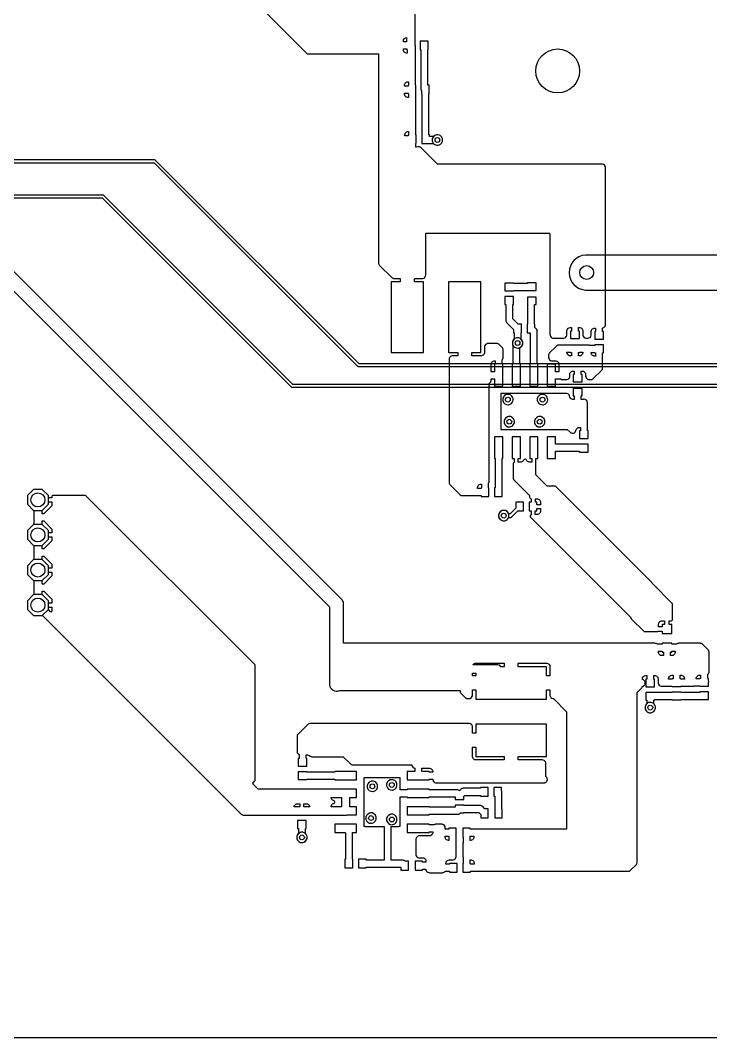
# Model space of a CAD drawing. Header units: millimetres. Extents: x 0 to 170, y 0 to 220.
# Drawn here: x 46.1 to 96.1, y 0 to 73.7 of the extents above; entities that cross this region are included whole.
import ezdxf

# ---------------------------------------------------------------- set-up
doc = ezdxf.new("R2010")
doc.units = ezdxf.units.MM

msp = doc.modelspace()

# ---------------------------------------------------------------- linework, layer by layer
at = {"layer": '16_copper'}
for points in [[(76.374, 64.628, 1), (76.226, 65.372), (76.178, 65.359, 0.876976), (76.325, 64.622)], [(82.174, 49.928, 1), (82.026, 50.672), (81.978, 50.659, 0.876976), (82.125, 49.922)], [(81.474, 45.828, 1), (81.326, 46.572), (81.278, 46.559, 0.876976), (81.425, 45.822)], [(83.974, 45.828, 1), (83.826, 46.572), (83.778, 46.559, 0.876976), (83.925, 45.822)], [(81.574, 44.228, 1), (81.426, 44.972), (81.378, 44.959, 0.876976), (81.525, 44.222)], [(83.774, 44.228, 1), (83.626, 44.972), (83.578, 44.959, 0.876976), (83.725, 44.222)], [(81.174, 37.428, 1), (81.026, 38.172), (80.978, 38.159, 0.876976), (81.125, 37.422)], [(91.774, 23.528, 1), (91.626, 24.272), (91.578, 24.259, 0.876976), (91.725, 23.522)], [(71.674, 17.828, 1), (71.526, 18.572), (71.478, 18.559, 0.876976), (71.625, 17.822)], [(73.074, 17.928, 1), (72.926, 18.672), (72.878, 18.659, 0.876976), (73.025, 17.922)], [(71.574, 15.528, 1), (71.426, 16.272), (71.378, 16.259, 0.876976), (71.525, 15.522)], [(73.074, 15.428, 1), (72.926, 16.172), (72.878, 16.159, 0.876976), (73.025, 15.422)], [(66.574, 14.128, 1), (66.426, 14.872), (66.378, 14.859, 0.876976), (66.525, 14.122)]]:
    msp.add_lwpolyline(points, format="xyb", close=True, dxfattribs=at)
for points in [[(99.458, 48.8), (70.641, 48.8), (55.917, 63.524), (55.911, 63.529), (55.906, 63.534, 0.125734), (55.86, 63.553), (55.852, 63.553), (55.85, 63.554), (55.849, 63.553), (55.846, 63.554), (4.304, 63.554), (4.279, 63.55, 0.821892), (4.29, 63.355), (4.304, 63.354), (55.805, 63.354), (70.529, 48.629), (70.535, 48.625), (70.54, 48.62, 0.125734), (70.586, 48.601), (70.594, 48.6), (70.597, 48.6), (70.598, 48.6), (70.6, 48.6), (99.458, 48.6)], [(99.051, 47.305), (65.836, 47.305), (52.157, 60.984), (52.151, 60.989), (52.146, 60.994, 0.125734), (52.1, 61.013), (52.092, 61.013), (52.09, 61.014), (52.089, 61.013), (52.086, 61.014), (4.304, 61.014), (4.279, 61.01, 0.821892), (4.29, 60.815), (4.304, 60.814), (52.045, 60.814), (65.724, 47.134), (65.73, 47.13), (65.735, 47.125, 0.125734), (65.781, 47.106), (65.789, 47.106), (65.791, 47.105), (65.792, 47.105), (65.795, 47.105), (99.009, 47.105)], [(99.1, 56.67), (87.1, 56.67), (87.011, 56.667, 0.939415), (87.03, 54.132), (87.1, 54.13), (98.574, 54.13)]]:
    msp.add_lwpolyline(points, format="xyb", dxfattribs=at)
for points in [[(48.162, 38.624), (48.162, 39.256), (47.716, 39.702), (47.084, 39.702), (46.638, 39.256), (46.638, 38.624), (47.084, 38.178), (47.716, 38.178)], [(48.162, 36.084), (48.162, 36.716), (47.716, 37.162), (47.084, 37.162), (46.638, 36.716), (46.638, 36.084), (47.084, 35.638), (47.716, 35.638)], [(48.162, 33.544), (48.162, 34.176), (47.716, 34.622), (47.084, 34.622), (46.638, 34.176), (46.638, 33.544), (47.084, 33.098), (47.716, 33.098)], [(48.162, 31.004), (48.162, 31.636), (47.716, 32.082), (47.084, 32.082), (46.638, 31.636), (46.638, 31.004), (47.084, 30.558), (47.716, 30.558)]]:
    msp.add_lwpolyline(points, close=True, dxfattribs=at)
at = {"layer": '1_copper'}
for points in [[(57.274, 80.837), (66.855, 71.255), (66.859, 71.252, 0.17873), (66.9, 71.237), (72.046, 71.237), (72.046, 56.1), (72.048, 56.081), (72.049, 56.061, 0.118894), (72.094, 55.951), (72.12, 55.921), (72.12, 55.92), (72.12, 55.92), (72.992, 55.048), (73.007, 55.036), (73.022, 55.023, 0.118893), (73.132, 54.977), (73.172, 54.974, 0.000218), (73.172, 54.974), (73.617, 54.974), (73.617, 54.72), (72.95, 54.72), (72.95, 49.62), (75.3, 49.62), (75.3, 54.72), (74.633, 54.72), (74.633, 54.974), (75.2, 54.974), (75.22, 54.976), (75.239, 54.977, 0.325016), (75.451, 55.188), (75.454, 55.228, 0.00044), (75.454, 55.228), (75.454, 58.246), (84.395, 58.246), (84.446, 58.195), (84.446, 50.9), (84.448, 50.88), (84.449, 50.861, 0.325016), (84.66, 50.649), (84.7, 50.646, 0.00044), (84.7, 50.646), (85.42, 50.646), (85.44, 50.648), (85.459, 50.649, 0.325019), (85.671, 50.86), (85.674, 50.9, 0.000437), (85.674, 50.9), (85.674, 51.198), (85.691, 51.263), (85.725, 51.321), (85.772, 51.368), (85.83, 51.402), (85.895, 51.419), (85.996, 51.419), (85.996, 51.165), (85.928, 51.165), (85.928, 50.63), (86.572, 50.63), (86.572, 51.165), (86.504, 51.165), (86.504, 51.419), (86.605, 51.419), (86.67, 51.402), (86.728, 51.368), (86.775, 51.321), (86.809, 51.263), (86.826, 51.198), (86.826, 50.9), (86.828, 50.88), (86.829, 50.861, 0.325016), (87.04, 50.649), (87.08, 50.646), (87.08, 50.646), (87.08, 50.646), (87.177, 50.646, 0.36847), (87.428, 50.86), (87.431, 50.9, 0.00044), (87.431, 50.9), (87.431, 51.158), (87.449, 51.223), (87.482, 51.281), (87.529, 51.328), (87.587, 51.361), (87.652, 51.379), (87.746, 51.379), (87.746, 51.125), (87.685, 51.125), (87.685, 50.565), (88.315, 50.565), (88.315, 51.125), (88.254, 51.125), (88.254, 51.385), (88.259, 51.386), (88.278, 51.391, 0.282171), (88.451, 51.592), (88.454, 51.632, 0.00044), (88.454, 51.633), (88.454, 63), (88.452, 63.02), (88.451, 63.039, 0.325016), (88.24, 63.251), (88.2, 63.254, 0.00044), (88.2, 63.254), (76.305, 63.254), (75.12, 64.439), (75.11, 64.447), (75.101, 64.456, 0.240728), (74.875, 64.505), (74.789, 64.481), (74.729, 64.481), (74.729, 64.725), (74.729, 64.735), (74.755, 64.735), (74.755, 65.365), (74.729, 65.365), (74.729, 68.335), (74.735, 68.335), (74.735, 68.965), (74.709, 68.965), (74.709, 71.77), (74.708, 71.789), (74.706, 71.809, 0.079274), (74.682, 71.885), (74.68, 71.888), (74.68, 78.975)], [(41.816, 57.866), (68.492, 31.19), (68.492, 25.6), (68.495, 25.544, 0.509816), (69.21, 25.137), (69.226, 25.146), (77.946, 25.146), (77.946, 25.1, 0.039246), (77.949, 25.06), (77.954, 25.04), (77.958, 25.022, 0.079276), (77.994, 24.951), (78.02, 24.921), (78.02, 24.92), (78.02, 24.92), (78.32, 24.62), (78.335, 24.608), (78.35, 24.595, 0.118223), (78.459, 24.549), (78.46, 24.549), (78.46, 24.549), (78.5, 24.546, 0.000198), (78.5, 24.546), (78.582, 24.546, 0.36847), (78.833, 24.76), (78.836, 24.8, 0.00044), (78.836, 24.8), (78.836, 25.177), (79.09, 25.177), (79.09, 24.51), (84.19, 24.51), (84.19, 25.177), (84.444, 25.177), (84.444, 24.8), (84.446, 24.78), (84.447, 24.761, 0.325016), (84.658, 24.549), (84.695, 24.546), (85.646, 23.595), (85.646, 15.104), (78.675, 15.104), (78.675, 15.172), (78.14, 15.172), (78.14, 14.528), (78.153, 14.528), (78.153, 14.078), (78.149, 14.061, 0.000439), (78.149, 14.06), (78.146, 14.02, 0.00044), (78.146, 14.02), (78.146, 13.123), (78.148, 13.102), (78.149, 13.083, 0.000401), (78.149, 13.083), (78.154, 13.062), (78.158, 13.045, 0.000402), (78.158, 13.044), (78.166, 13.026), (78.171, 13.015), (78.171, 12.615), (78.145, 12.615), (78.145, 11.985), (78.705, 11.985), (78.705, 12.046), (90.1, 12.046), (90.119, 12.048), (90.139, 12.049, 0.118891), (90.249, 12.094), (90.279, 12.12), (90.28, 12.12), (90.28, 12.12), (90.68, 12.52), (90.692, 12.535), (90.705, 12.55, 0.118893), (90.751, 12.66), (90.754, 12.7, 0.000218), (90.754, 12.7), (90.754, 24.995), (91.057, 25.298), (91.07, 25.313), (91.083, 25.328, 0.079275), (91.119, 25.399), (91.124, 25.418), (91.128, 25.434), (91.144, 25.438), (91.162, 25.443, 0.079272), (91.234, 25.479), (91.264, 25.505), (91.264, 25.505), (91.264, 25.505), (91.264, 25.505), (91.264, 25.505, 0.039028), (91.29, 25.535), (91.29, 25.535), (91.29, 25.535, 0.078612), (91.326, 25.606), (91.33, 25.624), (91.335, 25.644), (91.335, 25.645), (91.335, 25.645), (91.337, 25.661), (91.339, 25.684, 0.118225), (91.311, 25.799), (91.311, 25.799), (91.311, 25.8), (91.302, 25.814), (91.29, 25.833), (91.29, 25.834), (91.29, 25.834), (91.279, 25.847), (91.265, 25.864, 0.118225), (91.164, 25.926), (91.164, 25.926), (91.164, 25.926), (91.144, 25.931), (91.131, 25.934), (91.131, 25.998), (91.149, 26.063), (91.182, 26.121), (91.229, 26.168), (91.287, 26.201), (91.352, 26.219), (91.446, 26.219), (91.446, 25.965), (91.385, 25.965), (91.385, 25.405), (92.015, 25.405), (92.015, 25.965), (91.954, 25.965), (91.954, 26.219), (92.048, 26.219), (92.113, 26.201), (92.171, 26.168), (92.218, 26.121), (92.251, 26.063), (92.269, 25.998), (92.269, 25.7), (92.27, 25.68), (92.272, 25.661, 0.325016), (92.482, 25.449), (92.522, 25.446, 0.00044), (92.523, 25.446), (92.777, 25.446), (92.797, 25.448), (92.817, 25.449, 0.000431), (92.817, 25.449), (92.823, 25.451), (93.285, 25.451), (93.285, 25.425), (93.915, 25.425), (93.915, 25.451), (94.377, 25.451), (94.382, 25.449, 0.000439), (94.382, 25.449), (94.422, 25.446, 0.00044), (94.423, 25.446), (94.777, 25.446), (94.797, 25.448), (94.817, 25.449, 0.036252), (94.856, 25.458), (94.874, 25.466), (94.885, 25.471), (95.285, 25.471), (95.285, 25.445), (95.915, 25.445), (95.915, 25.716), (95.917, 25.721, 0.158205), (95.917, 25.878), (95.915, 25.884), (95.915, 26.005), (95.854, 26.005), (95.854, 26.311), (95.863, 26.319), (95.879, 26.333, 0.158654), (95.951, 26.472), (95.954, 26.512, 0.00044), (95.954, 26.513), (95.954, 27.9), (95.952, 27.919), (95.951, 27.939, 0.118891), (95.906, 28.049), (95.88, 28.079), (95.88, 28.08), (95.88, 28.08), (95.48, 28.48), (95.465, 28.492), (95.45, 28.505, 0.118893), (95.34, 28.551), (95.3, 28.554, 0.000218), (95.3, 28.554), (93.758, 28.554), (93.738, 28.552), (93.719, 28.551, 0.11867), (93.609, 28.506), (93.601, 28.499), (93.25, 28.499), (93.25, 28.57), (92.55, 28.57), (92.55, 28.499), (92.199, 28.499), (92.192, 28.505, 0.118668), (92.082, 28.551), (92.042, 28.554, 0.00044), (92.042, 28.554), (69.508, 28.554), (69.508, 31.4), (69.507, 31.421), (69.506, 31.443, 0.139564), (69.408, 31.703), (69.404, 31.707), (69.4, 31.714), (69.362, 31.756), (69.36, 31.758), (69.359, 31.759), (42.386, 58.733)]]:
    msp.add_lwpolyline(points, format="xyb", dxfattribs=at)
for points in [[(73.841, 72.104), (73.841, 72.198), (73.859, 72.263), (73.892, 72.321), (73.939, 72.368), (73.997, 72.401), (74.062, 72.419), (74.071, 72.419), (74.071, 72.104)], [(74.062, 71.281), (73.997, 71.299), (73.939, 71.332), (73.927, 71.345), (73.927, 71.345), (73.892, 71.379), (73.859, 71.437), (73.841, 71.502), (73.841, 71.596), (74.095, 71.596), (74.095, 71.535), (74.121, 71.535), (74.121, 71.281)], [(74.175, 68.904), (73.921, 68.904), (73.921, 68.998), (73.939, 69.063), (73.972, 69.121), (74.019, 69.168), (74.077, 69.201), (74.142, 69.219), (74.201, 69.219), (74.201, 68.965), (74.175, 68.965)], [(74.221, 68.081), (74.142, 68.081), (74.077, 68.099), (74.019, 68.132), (73.972, 68.179), (73.939, 68.237), (73.921, 68.302), (73.921, 68.396), (74.175, 68.396), (74.175, 68.335), (74.221, 68.335)], [(74.195, 65.304), (73.941, 65.304), (73.941, 65.398), (73.959, 65.463), (73.992, 65.521), (74.039, 65.568), (74.097, 65.601), (74.162, 65.619), (74.221, 65.619), (74.221, 65.365), (74.195, 65.365)], [(85.895, 49.361), (85.83, 49.378), (85.772, 49.412), (85.725, 49.459), (85.691, 49.517), (85.674, 49.582), (85.674, 49.628), (85.928, 49.628), (85.928, 49.615), (85.996, 49.615), (85.996, 49.361)], [(86.504, 49.361), (86.504, 49.615), (86.572, 49.615), (86.572, 49.628), (86.826, 49.628), (86.826, 49.582), (86.809, 49.517), (86.775, 49.459), (86.728, 49.412), (86.67, 49.378), (86.605, 49.361)], [(87.652, 49.341), (87.587, 49.359), (87.529, 49.392), (87.482, 49.439), (87.449, 49.497), (87.431, 49.562), (87.431, 49.621), (87.685, 49.621), (87.685, 49.595), (87.746, 49.595), (87.746, 49.341)], [(80.186, 48.219), (80.186, 48.39), (80.186, 48.39), (80.186, 48.39), (80.186, 48.788), (80.204, 48.853), (80.237, 48.911), (80.284, 48.958), (80.342, 48.991), (80.407, 49.009), (80.481, 49.009), (80.481, 48.755), (80.44, 48.755), (80.44, 48.219)], [(79.201, 39.754), (79.201, 39.848), (79.219, 39.913), (79.252, 39.971), (79.299, 40.018), (79.357, 40.051), (79.422, 40.069), (79.481, 40.069), (79.481, 39.815), (79.455, 39.815), (79.455, 39.754)], [(47.705, 37.924), (47.705, 38.178), (47.716, 38.178), (48.162, 38.624), (48.162, 38.793), (48.416, 38.793), (48.416, 38.519), (47.821, 37.924)], [(83.365, 37.881), (83.365, 38.135), (83.505, 38.135), (83.505, 38.31), (83.759, 38.31), (83.759, 38.102), (83.741, 38.037), (83.708, 37.979), (83.661, 37.932), (83.603, 37.899), (83.538, 37.881)], [(83.505, 38.59), (83.505, 38.765), (83.402, 38.765), (83.402, 39.019), (83.538, 39.019), (83.603, 39.001), (83.661, 38.968), (83.708, 38.921), (83.741, 38.863), (83.759, 38.798), (83.759, 38.59)], [(48.162, 36.547), (48.162, 36.716), (47.716, 37.162), (47.705, 37.162), (47.705, 37.416), (47.821, 37.416), (48.416, 36.821), (48.416, 36.547)], [(47.705, 35.384), (47.705, 35.638), (47.716, 35.638), (48.162, 36.084), (48.162, 36.253), (48.416, 36.253), (48.416, 35.979), (47.821, 35.384)], [(48.162, 34.007), (48.162, 34.176), (47.716, 34.622), (47.705, 34.622), (47.705, 34.876), (47.821, 34.876), (48.416, 34.281), (48.416, 34.007)], [(47.705, 32.844), (47.705, 33.098), (47.716, 33.098), (48.162, 33.544), (48.162, 33.713), (48.416, 33.713), (48.416, 33.439), (47.821, 32.844)], [(48.162, 31.467), (48.162, 31.636), (47.716, 32.082), (47.705, 32.082), (47.705, 32.336), (47.821, 32.336), (48.416, 31.741), (48.416, 31.467)], [(48.154, 30.997), (48.162, 31.004), (48.162, 31.173), (48.416, 31.173), (48.416, 30.899), (48.334, 30.817)], [(92.296, 29.758), (92.296, 29.953), (92.313, 30.018), (92.347, 30.076), (92.394, 30.123), (92.452, 30.157), (92.517, 30.174), (92.737, 30.174), (92.737, 29.92), (92.55, 29.92), (92.55, 29.758)], [(92.517, 27.666), (92.452, 27.683), (92.394, 27.717), (92.347, 27.764), (92.313, 27.822), (92.296, 27.887), (92.296, 27.991), (92.55, 27.991), (92.55, 27.92), (92.646, 27.92), (92.646, 27.666)], [(93.154, 27.666), (93.154, 27.92), (93.25, 27.92), (93.25, 27.991), (93.504, 27.991), (93.504, 27.887), (93.487, 27.822), (93.453, 27.764), (93.406, 27.717), (93.348, 27.683), (93.283, 27.666)], [(84.19, 26.193), (84.19, 26.86), (82.148, 26.86), (82.148, 27.114), (84.223, 27.114), (84.288, 27.097), (84.346, 27.063), (84.393, 27.016), (84.427, 26.958), (84.444, 26.893), (84.444, 26.193)], [(78.836, 26.193), (78.836, 26.395), (79.09, 26.395), (79.09, 26.193)], [(93.031, 25.959), (93.031, 26.018), (93.049, 26.083), (93.082, 26.141), (93.129, 26.188), (93.187, 26.221), (93.252, 26.239), (93.346, 26.239), (93.346, 25.985), (93.285, 25.985), (93.285, 25.959)], [(93.915, 25.959), (93.915, 25.985), (93.854, 25.985), (93.854, 26.239), (93.948, 26.239), (94.013, 26.221), (94.071, 26.188), (94.118, 26.141), (94.151, 26.083), (94.169, 26.018), (94.169, 25.959)], [(95.031, 25.979), (95.031, 26.038), (95.049, 26.103), (95.082, 26.161), (95.129, 26.208), (95.187, 26.241), (95.252, 26.259), (95.346, 26.259), (95.346, 26.005), (95.285, 26.005), (95.285, 25.979)], [(70.455, 19.26), (68.875, 19.26), (68.875, 19.219), (66.865, 19.219), (66.865, 19.255), (66.235, 19.255), (66.235, 18.695), (66.865, 18.695), (66.865, 18.711), (68.875, 18.711), (68.875, 18.67), (70.455, 18.67)], [(75.705, 19.219), (75.705, 19.26), (75.169, 19.26), (75.169, 19.514), (75.738, 19.514), (75.803, 19.496), (75.861, 19.463), (75.908, 19.416), (75.941, 19.358), (75.959, 19.293), (75.959, 19.219)], [(65.931, 16.709), (65.931, 16.718), (65.949, 16.783), (65.982, 16.841), (66.029, 16.888), (66.087, 16.921), (66.152, 16.939), (66.36, 16.939), (66.36, 16.709)], [(66.64, 16.709), (66.64, 16.939), (66.848, 16.939), (66.913, 16.921), (66.971, 16.888), (67.018, 16.841), (67.051, 16.783), (67.069, 16.718), (67.069, 16.709)], [(70.175, 12.915), (70.149, 12.915), (70.149, 14.86), (70.455, 14.86), (70.455, 15.45), (68.875, 15.45), (68.875, 14.86), (69.601, 14.86), (69.641, 14.82), (69.641, 12.915), (69.615, 12.915), (69.615, 12.285), (70.175, 12.285)], [(77.092, 14.274), (77.027, 14.291), (76.969, 14.325), (76.922, 14.372), (76.888, 14.43), (76.871, 14.495), (76.871, 14.596), (77.125, 14.596), (77.125, 14.528), (77.138, 14.528), (77.138, 14.274)], [(78.662, 14.274), (78.662, 14.528), (78.675, 14.528), (78.675, 14.596), (78.929, 14.596), (78.929, 14.495), (78.912, 14.43), (78.878, 14.372), (78.831, 14.325), (78.773, 14.291), (78.708, 14.274)], [(78.705, 12.554), (78.705, 12.615), (78.679, 12.615), (78.679, 12.869), (78.738, 12.869), (78.803, 12.851), (78.861, 12.818), (78.908, 12.771), (78.941, 12.713), (78.959, 12.648), (78.959, 12.554)]]:
    msp.add_lwpolyline(points, close=True, dxfattribs=at)
for points in [[(76.374, 64.628, 1), (76.226, 65.372), (76.178, 65.359, 0.098492), (76.05, 65.285), (76.019, 65.254), (75.725, 65.254), (75.725, 65.365), (75.679, 65.365), (75.679, 68.335), (75.705, 68.335), (75.705, 68.965), (75.599, 68.965), (75.599, 71.535), (75.625, 71.535), (75.625, 72.165), (75.065, 72.165), (75.065, 71.535), (75.091, 71.535), (75.091, 68.73), (75.092, 68.711), (75.094, 68.691, 0.118891), (75.139, 68.581), (75.145, 68.574), (75.145, 68.335), (75.171, 68.335), (75.171, 65.365), (75.165, 65.365), (75.165, 64.735), (75.725, 64.735), (75.725, 64.746), (76.019, 64.746), (76.05, 64.715, 0.198912), (76.325, 64.622)], [(80.015, 39.815), (79.989, 39.815), (79.989, 40.154), (79.991, 40.157), (80.005, 40.173, 0.118668), (80.051, 40.282), (80.054, 40.322, 0.00044), (80.054, 40.323), (80.054, 47.378), (80.064, 47.383), (80.081, 47.394, 0.199138), (80.183, 47.56), (80.186, 47.6, 0.00044), (80.186, 47.6), (80.186, 47.711), (80.44, 47.711), (80.44, 47.175), (81.03, 47.175), (81.03, 48.755), (80.989, 48.755), (80.989, 49.094), (80.992, 49.097), (81.005, 49.113, 0.118668), (81.051, 49.222), (81.054, 49.262, 0.00044), (81.054, 49.263), (81.054, 49.8), (81.052, 49.819), (81.051, 49.839, 0.118891), (81.006, 49.949), (80.98, 49.979), (80.98, 49.98), (80.98, 49.98), (80.78, 50.18), (80.765, 50.192), (80.75, 50.205, 0.118893), (80.64, 50.251), (80.6, 50.254, 0.000218), (80.6, 50.254), (79.958, 50.254), (79.938, 50.252), (79.919, 50.251, 0.325016), (79.707, 50.04), (79.704, 50, 0.00044), (79.704, 50), (79.704, 49.587), (79.687, 49.522), (79.653, 49.464), (79.606, 49.417), (79.548, 49.383), (79.483, 49.366), (78.783, 49.366), (78.783, 49.62), (79.45, 49.62), (79.45, 54.72), (77.1, 54.72), (77.1, 49.62), (77.767, 49.62), (77.767, 49.366), (77.4, 49.366), (77.38, 49.364), (77.361, 49.363, 0.282173), (77.159, 49.191), (77.154, 49.17), (77.149, 49.153, 0.000439), (77.149, 49.152), (77.146, 49.112, 0.00044), (77.146, 49.112), (77.146, 40.2), (77.148, 40.181), (77.149, 40.161, 0.118891), (77.194, 40.051), (77.22, 40.021), (77.22, 40.02), (77.22, 40.02), (77.92, 39.32), (77.935, 39.308), (77.95, 39.295, 0.118893), (78.06, 39.249), (78.1, 39.246, 0.000218), (78.1, 39.246), (79.455, 39.246), (79.455, 39.185), (80.015, 39.185)], [(81.815, 54.091), (83.097, 54.091), (83.117, 54.092), (83.136, 54.094, 0.039904), (83.176, 54.103), (83.192, 54.11), (83.452, 54.11), (83.452, 54.645), (82.808, 54.645), (82.808, 54.599), (81.815, 54.599), (81.815, 54.625), (81.185, 54.625), (81.185, 54.065), (81.815, 54.065)], [(82.3, 48.755), (82.259, 48.755), (82.259, 49.957), (82.268, 49.96, 0.493146), (82.385, 50.55), (82.354, 50.581), (82.354, 51.035), (82.375, 51.035), (82.375, 51.665), (82.14, 51.665), (81.754, 52.051), (81.754, 53.095), (81.815, 53.095), (81.815, 53.655), (81.185, 53.655), (81.185, 53.095), (81.246, 53.095), (81.246, 51.945), (81.248, 51.926), (81.249, 51.906, 0.118891), (81.294, 51.796), (81.32, 51.766), (81.32, 51.766), (81.32, 51.766), (81.815, 51.271), (81.815, 51.035), (81.846, 51.035), (81.846, 50.581), (81.815, 50.55, 0.198912), (81.722, 50.275), (81.728, 50.226), (81.741, 50.178), (81.751, 50.154), (81.751, 48.755), (81.71, 48.755), (81.71, 47.175), (82.3, 47.175)], [(83.57, 48.755), (83.529, 48.755), (83.529, 51.14), (83.527, 51.159), (83.526, 51.179, 0.118891), (83.481, 51.289), (83.455, 51.319), (83.455, 51.319), (83.455, 51.319), (83.345, 51.429), (83.345, 51.665), (83.319, 51.665), (83.319, 53.095), (83.452, 53.095), (83.452, 53.63), (82.808, 53.63), (82.808, 53.095), (82.811, 53.095), (82.811, 51.665), (82.785, 51.665), (82.785, 51.035), (83.02, 51.035), (83.021, 51.034), (83.021, 48.755), (82.98, 48.755), (82.98, 47.175), (83.57, 47.175)], [(85.928, 50.15), (85.928, 50.137), (85.511, 50.137), (85.499, 50.141, 0.039685), (85.46, 50.151), (85.42, 50.154, 0.00044), (85.42, 50.154), (85.1, 50.154), (85.081, 50.152), (85.061, 50.151, 0.118891), (84.951, 50.106), (84.921, 50.08), (84.92, 50.08), (84.92, 50.08), (84.42, 49.58), (84.408, 49.565), (84.395, 49.55, 0.118893), (84.349, 49.44), (84.346, 49.4, 0.000218), (84.346, 49.4), (84.346, 49.263), (84.348, 49.242), (84.349, 49.223, 0.325016), (84.56, 49.012), (84.6, 49.009, 0.00044), (84.6, 49.009), (84.873, 49.009), (84.938, 48.991), (84.996, 48.958), (85.043, 48.911), (85.076, 48.853), (85.094, 48.788), (85.094, 48.219), (84.84, 48.219), (84.84, 48.755), (84.25, 48.755), (84.25, 47.175), (84.84, 47.175), (84.84, 47.711), (85.179, 47.711), (85.182, 47.708), (85.198, 47.695, 0.118668), (85.307, 47.649), (85.347, 47.646, 0.00044), (85.348, 47.646), (85.62, 47.646), (85.64, 47.648), (85.659, 47.649, 0.325016), (85.871, 47.86), (85.874, 47.9, 0.00044), (85.874, 47.9), (85.874, 48.048), (85.891, 48.113), (85.925, 48.171), (85.972, 48.218), (86.03, 48.252), (86.095, 48.269), (86.196, 48.269), (86.196, 48.015), (86.128, 48.015), (86.128, 47.48), (86.772, 47.48), (86.772, 48.015), (86.704, 48.015), (86.704, 48.269), (86.805, 48.269), (86.87, 48.252), (86.928, 48.218), (86.975, 48.171), (87.009, 48.113), (87.026, 48.048), (87.026, 47.9), (87.028, 47.88), (87.029, 47.861, 0.325016), (87.24, 47.649), (87.28, 47.646, 0.00044), (87.28, 47.646), (87.4, 47.646), (87.419, 47.648), (87.439, 47.649, 0.118891), (87.549, 47.694), (87.579, 47.72), (87.58, 47.72), (87.58, 47.72), (88.18, 48.32), (88.192, 48.335), (88.205, 48.35, 0.118893), (88.251, 48.46), (88.254, 48.5, 0.000218), (88.254, 48.5), (88.254, 49.595), (88.315, 49.595), (88.315, 50.155), (87.685, 50.155), (87.685, 50.129), (87.285, 50.129), (87.275, 50.134), (87.257, 50.141, 0.039685), (87.218, 50.151), (87.178, 50.154), (87.178, 50.154), (87.177, 50.154), (87.08, 50.154), (87.06, 50.152), (87.041, 50.151, 0.037183), (87.002, 50.142), (86.989, 50.137), (86.572, 50.137), (86.572, 50.15)], [(87.215, 43.935), (87.154, 43.935), (87.154, 45.973), (87.153, 45.986), (87.153, 45.999, 0.368473), (86.914, 46.227), (86.907, 46.227), (86.9, 46.227, 0.060459), (86.834, 46.219), (86.805, 46.211), (86.704, 46.211), (86.704, 46.465), (86.772, 46.465), (86.772, 47), (86.128, 47), (86.128, 46.465), (86.196, 46.465), (86.196, 46.211), (86.095, 46.211), (86.03, 46.228), (85.972, 46.262), (85.925, 46.309), (85.891, 46.367), (85.865, 46.464), (85.865, 46.466), (85.862, 46.478, 0.282171), (85.66, 46.651), (85.62, 46.654, 0.00044), (85.62, 46.654), (84.3, 46.654), (84.28, 46.652), (84.261, 46.651, 0.000439), (84.26, 46.651), (84.242, 46.647), (80.889, 46.647), (80.889, 44.034), (84.391, 44.034), (84.391, 44.047), (84.4, 44.046, 0.000218), (84.4, 44.046), (85.695, 44.046), (85.902, 43.838), (85.907, 43.834), (85.912, 43.83, 0.560428), (86.327, 43.952), (86.349, 44.033), (86.382, 44.091), (86.429, 44.138), (86.487, 44.171), (86.552, 44.189), (86.646, 44.189), (86.646, 43.935), (86.585, 43.935), (86.585, 43.375), (87.215, 43.375)], [(80.985, 39.485), (80.986, 39.49, 0.00066), (80.986, 39.49), (80.989, 39.53, 0.000218), (80.989, 39.53), (80.989, 41.925), (81.03, 41.925), (81.03, 43.505), (80.44, 43.505), (80.44, 41.925), (80.481, 41.925), (80.481, 39.815), (80.425, 39.815), (80.425, 39.185), (80.985, 39.185)], [(93.25, 29.92), (93.062, 29.92), (93.062, 30.174), (93.2, 30.174), (93.209, 30.175), (93.218, 30.176, 0.323309), (93.299, 30.26), (93.299, 30.265, 0.009671), (93.3, 30.269), (93.3, 30.274), (93.3, 31.4), (93.299, 31.407), (93.299, 31.414, 0.125733), (93.28, 31.46), (93.278, 31.462), (93.278, 31.463), (93.276, 31.464), (93.274, 31.467), (93.273, 31.468), (93.272, 31.469), (93.271, 31.471), (91.829, 32.913), (91.829, 32.914, 0.099402), (91.812, 32.961), (91.811, 32.964), (91.809, 32.967), (91.796, 32.982), (91.793, 32.987), (84.89, 39.89), (84.886, 39.893), (84.882, 39.897, 0.11143), (84.832, 39.923), (84.825, 39.924), (84.815, 39.926), (84.806, 39.926), (84.8, 39.927), (84.253, 39.927), (83.427, 40.753), (83.427, 41.544), (83.426, 41.557), (83.424, 41.57, 0.004129), (83.424, 41.572), (83.422, 41.577), (83.422, 41.925), (83.57, 41.925), (83.57, 43.505), (82.98, 43.505), (82.98, 41.925), (83.128, 41.925), (83.128, 41.671), (82.947, 41.671), (82.882, 41.689), (82.824, 41.722), (82.777, 41.769), (82.75, 41.817, 0.494892), (82.55, 41.842), (82.545, 41.836), (82.537, 41.827), (82.533, 41.821), (82.53, 41.817), (82.503, 41.769), (82.456, 41.722), (82.398, 41.689), (82.333, 41.671), (82.152, 41.671), (82.152, 41.925), (82.3, 41.925), (82.3, 43.505), (81.71, 43.505), (81.71, 41.925), (81.858, 41.925), (81.858, 41.663), (81.847, 41.66, 0.225666), (81.777, 41.577), (81.777, 41.576), (81.777, 41.574), (81.773, 41.547), (81.773, 41.545), (81.773, 41.544), (81.773, 40.5), (81.774, 40.495), (81.773, 40.489, 0.111436), (81.79, 40.436), (81.795, 40.43), (81.8, 40.422), (81.806, 40.415), (81.81, 40.41), (82.973, 39.247), (82.973, 39.146), (82.974, 39.133), (82.976, 39.12, 0.284783), (83.068, 39.023), (83.069, 39.023), (83.07, 39.022), (83.085, 39.02), (83.085, 38.765), (82.945, 38.765), (82.945, 38.135), (83.085, 38.135), (83.085, 37.865), (83.08, 37.863, 0.424215), (83.04, 37.685), (83.044, 37.678), (83.051, 37.67), (83.056, 37.665), (90.3, 30.42), (90.3, 30.4, 0.162857), (90.32, 30.34), (90.322, 30.338), (90.322, 30.337), (90.324, 30.336), (90.326, 30.333), (90.327, 30.332), (90.328, 30.331), (90.329, 30.329), (91.229, 29.429), (91.235, 29.425), (91.24, 29.42, 0.125734), (91.286, 29.401), (91.294, 29.4), (91.297, 29.4), (91.298, 29.4), (91.3, 29.4), (92.196, 29.4), (92.205, 29.401), (92.214, 29.402, 0.14351), (92.264, 29.427), (92.269, 29.432), (92.55, 29.432), (92.55, 29.27), (93.25, 29.27)], [(84.84, 42.461), (86.585, 42.461), (86.585, 42.405), (87.215, 42.405), (87.215, 42.965), (86.914, 42.965), (86.911, 42.966, 0.00066), (86.91, 42.966), (86.87, 42.969, 0.000218), (86.87, 42.969), (84.84, 42.969), (84.84, 43.505), (84.25, 43.505), (84.25, 41.925), (84.84, 41.925)], [(47.716, 39.702), (47.084, 39.702), (46.638, 39.256), (46.638, 38.624), (47.084, 38.178), (47.095, 38.178), (47.095, 37.162), (47.084, 37.162), (46.638, 36.716), (46.638, 36.084), (47.084, 35.638), (47.095, 35.638), (47.095, 34.622), (47.084, 34.622), (46.638, 34.176), (46.638, 33.544), (47.084, 33.098), (47.095, 33.098), (47.095, 32.082), (47.084, 32.082), (46.638, 31.636), (46.638, 31.004), (47.084, 30.558), (47.716, 30.558), (47.723, 30.566), (62.1, 16.189), (62.109, 16.181), (62.117, 16.173, 0.144213), (62.275, 16.103), (62.282, 16.102), (62.286, 16.101), (62.294, 16.1), (62.297, 16.1), (62.298, 16.1), (62.3, 16.1), (62.312, 16.1), (62.315, 16.1), (69.645, 16.1), (69.657, 16.101), (69.669, 16.101, 0.08798), (69.772, 16.128), (69.777, 16.13), (70.455, 16.13), (70.455, 16.72), (69.97, 16.72), (69.97, 17.4), (70.455, 17.4), (70.455, 17.99), (69.742, 17.99), (69.728, 17.992), (69.707, 17.997, 0.001174), (69.706, 17.997), (69.665, 18), (68.524, 18), (68.521, 18), (63.331, 18), (62.933, 18.398), (62.946, 18.413), (62.946, 18.413), (62.946, 18.413), (63.007, 18.487), (63.007, 18.487), (63.007, 18.487), (63.067, 18.56), (63.067, 18.56), (63.067, 18.56), (63.094, 18.592, 0.117119), (63.109, 18.623), (63.109, 18.628, 0.021191), (63.11, 18.634), (63.11, 18.639), (63.11, 26.963), (63.109, 26.973), (63.108, 26.983, 0.073089), (63.099, 27.002), (63.098, 27.003), (63.098, 27.004), (63.096, 27.006), (63.089, 27.015), (50.877, 39.227), (50.87, 39.232), (50.862, 39.238, 0.0731), (50.842, 39.246), (50.841, 39.246), (50.84, 39.247), (50.837, 39.247), (50.826, 39.248), (48.49, 39.265), (48.483, 39.264), (48.476, 39.264, 0.300446), (48.418, 39.208), (48.417, 39.204, 0.021192), (48.417, 39.197), (48.416, 39.192), (48.416, 39.087), (48.162, 39.087), (48.162, 39.256)], [(81.174, 37.428, 0.233169), (81.44, 37.632), (81.457, 37.673), (81.605, 37.673), (81.611, 37.674), (81.616, 37.673, 0.111436), (81.67, 37.69), (81.675, 37.695), (81.684, 37.7), (81.69, 37.706), (81.695, 37.71), (82.12, 38.135), (82.535, 38.135), (82.535, 38.765), (81.975, 38.765), (81.975, 38.35), (81.553, 37.927), (81.457, 37.927), (81.44, 37.968, 1), (80.76, 37.632), (80.785, 37.589, 0.267948), (81.125, 37.422)], [(80.896, 26.86), (80.841, 26.916, 0.164349), (80.666, 27.002), (80.655, 27.003, 0.015609), (80.636, 27.004), (80.625, 27.005), (78.88, 27.005), (78.887, 27.016), (78.934, 27.063), (78.992, 27.097), (79.057, 27.114), (81.132, 27.114), (81.132, 26.86)], [(91.774, 23.528, 0.577351), (91.985, 24.15), (91.954, 24.181), (91.954, 24.435), (92.015, 24.435), (92.015, 24.481), (93.285, 24.481), (93.285, 24.455), (93.915, 24.455), (93.915, 24.481), (95.285, 24.481), (95.285, 24.475), (95.915, 24.475), (95.915, 25.035), (95.285, 25.035), (95.285, 24.989), (93.915, 24.989), (93.915, 25.015), (93.285, 25.015), (93.285, 24.989), (92.015, 24.989), (92.015, 24.995), (91.385, 24.995), (91.385, 24.435), (91.446, 24.435), (91.446, 24.181), (91.415, 24.15, 0.668178), (91.725, 23.522)], [(84.152, 19.872), (84.151, 19.891, 0.079055), (84.126, 19.967), (84.124, 19.972), (84.117, 19.983), (84.106, 20.001, 0.199138), (83.94, 20.103), (83.9, 20.106, 0.00044), (83.9, 20.106), (82.148, 20.106), (82.148, 20.36), (84.19, 20.36), (84.19, 22.71), (79.09, 22.71), (79.09, 22.043), (78.836, 22.043), (78.836, 22.5), (78.834, 22.52), (78.833, 22.539, 0.325016), (78.622, 22.751), (78.582, 22.754, 0.00044), (78.582, 22.754), (67.1, 22.754), (67.081, 22.752), (67.061, 22.751, 0.118891), (66.951, 22.706), (66.921, 22.68), (66.92, 22.68), (66.92, 22.68), (66.22, 21.98), (66.208, 21.965), (66.195, 21.95, 0.118893), (66.149, 21.84), (66.146, 21.8, 0.000218), (66.146, 21.8), (66.146, 20.733), (66.148, 20.713), (66.149, 20.693, 0.240266), (66.284, 20.506), (66.296, 20.502), (66.296, 20.225), (66.235, 20.225), (66.235, 19.665), (66.865, 19.665), (66.865, 20.225), (66.804, 20.225), (66.804, 20.479), (66.898, 20.479), (66.963, 20.461), (67.021, 20.428), (67.028, 20.42, 0.158205), (67.168, 20.349), (67.207, 20.346, 0.000218), (67.208, 20.346), (69.495, 20.346), (70.02, 19.82), (70.036, 19.807), (70.05, 19.795, 0.118893), (70.16, 19.749), (70.2, 19.746, 0.000218), (70.2, 19.746), (74.448, 19.746), (74.449, 19.728, 0.325016), (74.66, 19.517), (74.661, 19.517), (74.661, 19.26), (74.125, 19.26), (74.125, 18.67), (75.705, 18.67), (75.705, 18.711), (75.959, 18.711), (75.959, 18.7), (75.96, 18.68), (75.962, 18.661, 0.325016), (76.172, 18.449), (76.212, 18.446, 0.00044), (76.213, 18.446), (84, 18.446), (84.02, 18.448), (84.039, 18.449, 0.039468), (84.078, 18.458), (84.095, 18.465), (84.115, 18.474), (84.115, 18.474), (84.115, 18.474), (84.131, 18.483), (84.149, 18.494, 0.118448), (84.226, 18.584), (84.234, 18.604), (84.241, 18.621), (84.241, 18.621), (84.241, 18.621, 0.157978), (84.242, 18.778), (84.242, 18.778), (84.242, 18.778), (84.233, 18.798), (84.227, 18.815), (84.227, 18.815), (84.227, 18.815, 0.039248), (84.206, 18.849), (84.18, 18.879, 0.000659), (84.18, 18.88), (84.154, 18.905), (84.154, 19.852)], [(79.057, 20.106), (78.992, 20.123), (78.934, 20.157), (78.887, 20.204), (78.853, 20.262), (78.836, 20.327), (78.836, 21.027), (79.09, 21.027), (79.09, 20.36), (79.818, 20.36), (79.821, 20.359, 0.158202), (79.978, 20.358), (79.982, 20.36), (81.132, 20.36), (81.132, 20.106)], [(78.156, 18.052), (78.136, 18.051, 0.118891), (78.026, 18.006), (77.996, 17.98), (77.996, 17.98), (77.996, 17.98), (77.899, 17.883), (77.894, 17.887), (77.879, 17.9, 0.118893), (77.77, 17.946), (77.73, 17.949, 0.000218), (77.73, 17.949), (75.705, 17.949), (75.705, 17.99), (74.125, 17.99), (74.125, 17.949), (73.6, 17.949), (73.6, 18.7), (73.599, 18.709), (73.598, 18.718, 0.017455), (73.597, 18.725), (73.597, 18.726), (73.597, 18.811), (70.984, 18.811), (70.984, 15.309), (71.059, 15.309), (71.062, 15.308, 0.06262), (71.086, 15.301), (71.091, 15.301, 0.009671), (71.095, 15.3), (71.1, 15.3), (72.446, 15.3), (72.446, 12.854), (71.145, 12.854), (71.145, 12.915), (70.585, 12.915), (70.585, 12.285), (71.145, 12.285), (71.145, 12.346), (73.665, 12.346), (73.665, 12.128), (74.2, 12.128), (74.2, 12.772), (73.97, 12.772), (73.962, 12.78, 0.158205), (73.822, 12.851), (73.783, 12.854, 0.000218), (73.782, 12.854), (72.954, 12.854), (72.954, 15.3), (73.5, 15.3), (73.509, 15.301), (73.518, 15.302, 0.061587), (73.541, 15.309), (73.597, 15.309), (73.597, 15.377), (73.597, 15.377), (73.599, 15.386), (73.599, 15.391, 0.009671), (73.6, 15.395), (73.6, 15.4), (73.6, 17.441), (74.125, 17.441), (74.125, 17.4), (75.705, 17.4), (75.705, 17.441), (77.585, 17.441), (77.585, 17.245), (78.215, 17.245), (78.215, 17.48), (78.281, 17.546), (79.415, 17.546), (79.415, 17.485), (79.975, 17.485), (79.975, 18.115), (79.415, 18.115), (79.415, 18.054), (78.175, 18.054)], [(80.985, 16.572), (80.972, 16.572), (80.972, 17.747), (80.97, 17.767), (80.968, 17.786, 0.077514), (80.945, 17.861), (80.945, 18.115), (80.385, 18.115), (80.385, 17.485), (80.464, 17.485), (80.464, 16.572), (80.45, 16.572), (80.45, 15.928), (80.985, 15.928)], [(68.621, 16.709), (68.621, 16.753), (68.639, 16.818), (68.672, 16.876), (68.719, 16.923), (68.777, 16.956), (68.804, 16.963), (68.815, 16.968), (68.825, 16.972, 0.475166), (68.855, 17.124), (68.847, 17.132), (68.839, 17.14, 0.050214), (68.817, 17.152), (68.816, 17.153), (68.815, 17.153), (68.813, 17.153), (68.804, 17.157), (68.777, 17.164), (68.719, 17.197), (68.672, 17.244), (68.639, 17.302), (68.621, 17.367), (68.621, 17.39), (69.361, 17.39), (69.361, 16.72), (68.875, 16.72), (68.875, 16.709)], [(79.97, 16.572), (79.74, 16.572), (79.577, 16.735), (79.562, 16.748), (79.547, 16.76, 0.118893), (79.437, 16.806), (79.397, 16.809, 0.000218), (79.397, 16.809), (78.215, 16.809), (78.215, 16.835), (77.585, 16.835), (77.585, 16.679), (75.705, 16.679), (75.705, 16.72), (74.125, 16.72), (74.125, 16.13), (75.705, 16.13), (75.705, 16.171), (77.77, 16.171), (77.789, 16.173), (77.809, 16.174, 0.118891), (77.919, 16.219), (77.949, 16.245), (77.949, 16.245), (77.949, 16.245), (77.979, 16.275), (78.215, 16.275), (78.215, 16.301), (79.292, 16.301), (79.432, 16.161), (79.435, 16.151), (79.435, 15.928), (79.97, 15.928)], [(66.574, 14.128, 0.577351), (66.785, 14.75), (66.754, 14.781), (66.754, 15.155), (66.815, 15.155), (66.815, 15.715), (66.185, 15.715), (66.185, 15.155), (66.246, 15.155), (66.246, 14.781), (66.215, 14.75, 0.668178), (66.525, 14.122)], [(74.125, 15.45), (74.125, 14.86), (75.705, 14.86), (75.705, 14.901), (75.959, 14.901), (75.959, 14.827), (75.941, 14.762), (75.908, 14.704), (75.861, 14.657), (75.803, 14.624), (75.738, 14.606), (75, 14.606), (74.98, 14.605), (74.961, 14.603, 0.282173), (74.759, 14.431), (74.754, 14.41), (74.749, 14.393, 0.000439), (74.749, 14.393), (74.746, 14.353, 0.00044), (74.746, 14.352), (74.746, 13.28), (74.748, 13.26), (74.749, 13.241, 0.325016), (74.96, 13.029), (75, 13.026, 0.00044), (75, 13.026), (75.248, 13.026), (75.313, 13.009), (75.371, 12.975), (75.418, 12.928), (75.452, 12.87), (75.469, 12.805), (75.469, 12.704), (75.215, 12.704), (75.215, 12.772), (74.68, 12.772), (74.68, 12.128), (75.215, 12.128), (75.215, 12.196), (75.469, 12.196), (75.471, 12.18), (75.472, 12.161, 0.325016), (75.683, 11.949), (75.723, 11.946, 0.00044), (75.723, 11.946), (76.667, 11.946), (76.687, 11.948), (76.707, 11.949, 0.158654), (76.847, 12.02), (76.859, 12.035), (76.869, 12.046), (77.175, 12.046), (77.175, 11.985), (77.735, 11.985), (77.735, 12.615), (77.175, 12.615), (77.175, 12.554), (76.921, 12.554), (76.921, 12.648), (76.939, 12.713), (76.972, 12.771), (77.019, 12.818), (77.077, 12.851), (77.142, 12.869), (77.4, 12.869), (77.42, 12.87), (77.439, 12.872, 0.199142), (77.605, 12.973), (77.615, 12.989), (77.626, 13.007, 0.079053), (77.651, 13.082), (77.654, 13.122, 0.00044), (77.654, 13.123), (77.654, 14.02), (77.652, 14.04), (77.651, 14.059, 0.000426), (77.651, 14.06), (77.647, 14.078), (77.647, 14.528), (77.66, 14.528), (77.66, 15.172), (77.125, 15.172), (77.125, 15.104), (76.871, 15.104), (76.871, 15.2, 0.36847), (76.657, 15.451), (76.617, 15.454, 0.00044), (76.617, 15.454), (76.213, 15.454), (76.193, 15.452), (76.173, 15.451, 0.079055), (76.097, 15.426), (76.081, 15.417), (76.069, 15.409), (75.705, 15.409), (75.705, 15.45)]]:
    msp.add_lwpolyline(points, format="xyb", close=True, dxfattribs=at)
at = {"layer": 'drills_PTH'}
for centre, radius in [((85, 70), 1.588), ((47.4, 38.94), 0.508), ((47.4, 36.4), 0.508), ((47.4, 33.86), 0.508), ((47.4, 31.32), 0.508)]:
    msp.add_circle(centre, radius, dxfattribs=at)
at = {"layer": 'drills_via_1_16'}
for centre, radius in [((76.3, 65), 0.175), ((87.1, 55.4), 0.5), ((82.1, 50.3), 0.175), ((81.4, 46.2), 0.175), ((83.9, 46.2), 0.175), ((81.5, 44.6), 0.175), ((83.7, 44.6), 0.175), ((81.1, 37.8), 0.175), ((91.7, 23.9), 0.175), ((73, 18.3), 0.175), ((71.6, 18.2), 0.175), ((71.5, 15.9), 0.175), ((73, 15.8), 0.175), ((66.5, 14.5), 0.175)]:
    msp.add_circle(centre, radius, dxfattribs=at)
at = {"layer": 'outline'}
msp.add_lwpolyline([(0, 0), (170, 0), (170, 220), (0, 220), (0, 0)], close=True, dxfattribs=at)

doc.saveas('drawing.dxf')
